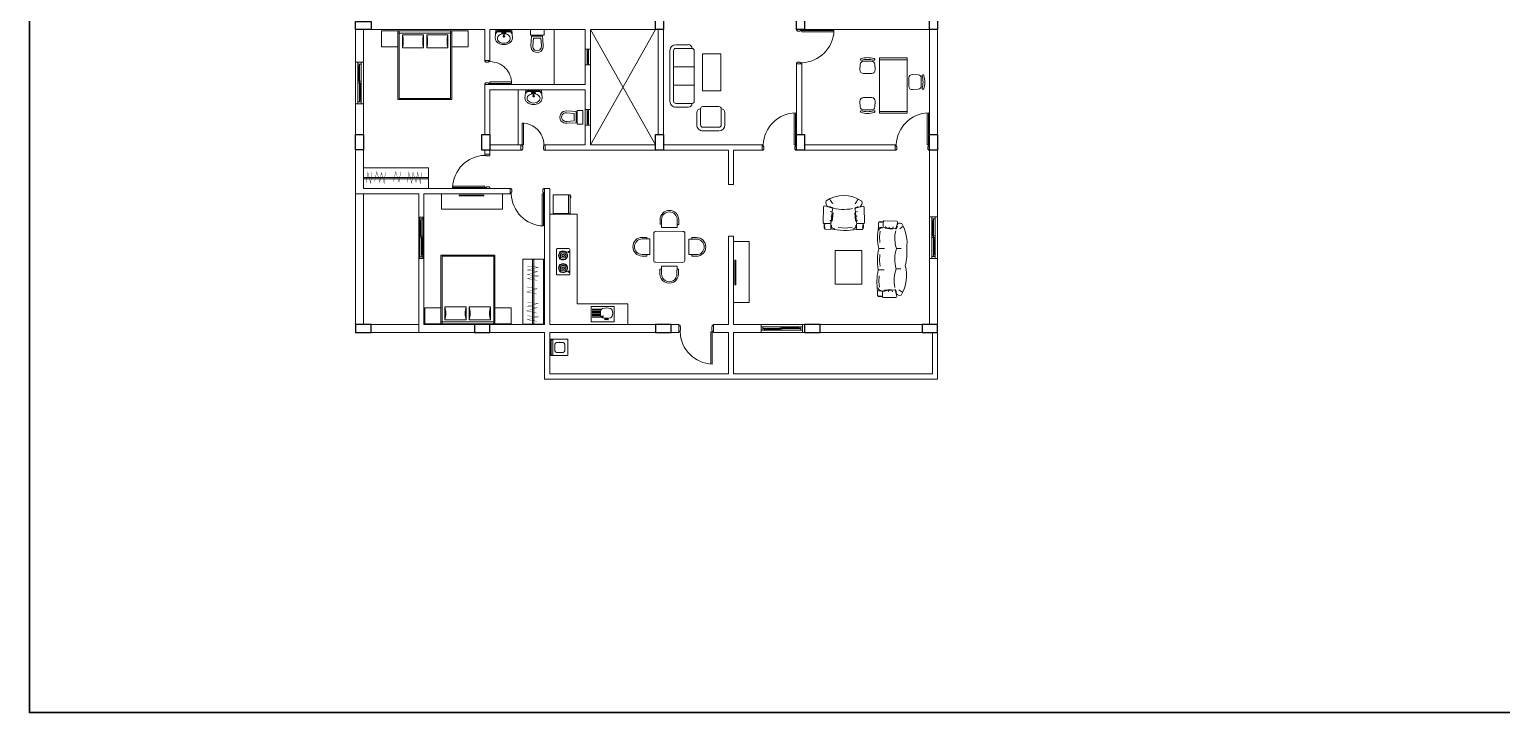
# Model space of a CAD drawing. Header units: inches. Extents: x 1 to 89, y 1 to 111.
# Drawn here: x 1.21 to 43.91, y 1.47 to 21.29 of the extents above; entities that cross this region are included whole.
import ezdxf

# ---------------------------------------------------------------- set-up
doc = ezdxf.new("R2010")
doc.units = ezdxf.units.IN
doc.header["$MEASUREMENT"] = 0
for name, color, linetype, lineweight in [('col', 250, 'Continuous', 25), ('elev 1', 252, 'Continuous', 9), ('forms', 251, 'Continuous', 20), ('FUR', 250, 'Continuous', 9), ('ROAD', 8, 'Continuous', 30), ('walls', 250, 'Continuous', 18)]:
    doc.layers.add(name, color=color, linetype=linetype, lineweight=lineweight)

msp = doc.modelspace()

# ---------------------------------------------------------------- linework, layer by layer
at = {"layer": 'col'}
for points in [[(10.667, 21.518), (11.117, 21.518), (11.117, 21.288), (10.667, 21.288)], [(19.597, 21.738), (19.597, 21.288), (19.367, 21.288), (19.367, 21.738)], [(23.689, 21.738), (23.689, 21.288), (23.459, 21.288), (23.459, 21.738)], [(27.547, 21.738), (27.547, 21.288), (27.317, 21.288), (27.317, 21.738)], [(10.897, 18.243), (10.897, 17.793), (10.667, 17.793), (10.667, 18.243)], [(14.563, 18.238), (14.563, 17.788), (14.333, 17.788), (14.333, 18.238)], [(19.597, 18.238), (19.597, 17.788), (19.367, 17.788), (19.367, 18.238)], [(23.689, 18.238), (23.689, 17.788), (23.459, 17.788), (23.459, 18.238)], [(27.547, 18.238), (27.547, 17.788), (27.317, 17.788), (27.317, 18.238)], [(10.667, 12.493), (11.117, 12.493), (11.117, 12.723), (10.667, 12.723)], [(14.113, 12.493), (14.563, 12.493), (14.563, 12.723), (14.113, 12.723)], [(19.367, 12.493), (19.817, 12.493), (19.817, 12.723), (19.367, 12.723)], [(23.689, 12.493), (24.139, 12.493), (24.139, 12.723), (23.689, 12.723)], [(27.097, 12.493), (27.547, 12.493), (27.547, 12.723), (27.097, 12.723)]]:
    msp.add_lwpolyline(points, close=True, dxfattribs=at)
at = {"layer": 'elev 1'}
for p, q in [((17.326, 20.713), (17.326, 20.263)), ((17.477, 20.713), (17.477, 20.263)), ((10.667, 20.333), (10.667, 19.133)), ((10.897, 20.333), (10.897, 19.133)), ((17.326, 18.963), (17.326, 18.513)), ((17.477, 18.963), (17.477, 18.513)), ((12.497, 15.843), (12.497, 14.643)), ((12.647, 14.643), (12.647, 15.843)), ((27.317, 15.843), (27.317, 14.643)), ((27.547, 14.643), (27.547, 15.843)), ((22.432, 12.723), (23.632, 12.723)), ((22.432, 12.493), (23.632, 12.493))]:
    msp.add_line(p, q, dxfattribs=at)
at = {"layer": 'forms'}
for p, q in [((19.367, 21.288), (17.477, 17.938)), ((19.367, 17.938), (17.477, 21.288))]:
    msp.add_line(p, q, dxfattribs=at)
at = {"layer": 'FUR'}
for p, q in [((11.423, 21.248), (11.894, 21.248)), ((11.423, 20.781), (11.423, 21.248)), ((11.894, 21.248), (11.894, 19.25)), ((13.458, 21.248), (11.894, 21.248)), ((11.894, 21.248), (11.894, 20.781)), ((13.458, 21.183), (11.894, 21.183)), ((11.928, 21.248), (11.928, 19.283)), ((12.023, 20.756), (12.023, 21.132)), ((12.023, 21.132), (12.641, 21.132)), ((12.641, 21.132), (12.641, 20.756)), ((12.729, 20.756), (12.729, 21.132)), ((12.729, 21.132), (13.347, 21.132)), ((13.347, 21.132), (13.347, 20.756)), ((13.424, 19.283), (13.424, 21.248)), ((13.458, 19.25), (13.458, 21.248)), ((13.458, 21.248), (13.458, 20.781)), ((13.458, 21.248), (13.929, 21.248)), ((13.458, 20.781), (13.458, 21.248)), ((13.929, 21.248), (13.929, 20.781)), ((15.738, 21.123), (15.738, 21.288)), ((15.738, 21.288), (16.138, 21.288)), ((16.138, 21.123), (15.738, 21.123)), ((15.773, 21.09), (15.753, 20.819)), ((16.093, 21.09), (15.773, 21.09)), ((15.823, 21.037), (15.806, 20.814)), ((16.043, 21.037), (15.823, 21.037)), ((16.056, 20.825), (16.043, 21.037)), ((16.109, 20.832), (16.093, 21.09)), ((16.138, 21.288), (16.138, 21.123)), ((16.427, 19.688), (16.427, 21.288)), ((23.609, 21.288), (23.459, 21.288)), ((23.459, 21.288), (23.459, 21.254)), ((23.459, 21.254), (23.475, 21.254)), ((23.475, 21.254), (23.475, 21.24)), ((23.475, 21.24), (23.561, 21.24)), ((23.561, 21.24), (23.561, 21.254)), ((23.561, 21.254), (23.609, 21.254)), ((23.609, 21.254), (23.609, 21.288)), ((23.609, 21.216), (24.541, 21.216)), ((11.894, 20.781), (11.423, 20.781)), ((12.641, 20.756), (12.023, 20.756)), ((13.347, 20.756), (12.729, 20.756)), ((13.929, 20.781), (13.458, 20.781)), ((17.381, 20.713), (17.422, 20.713)), ((17.381, 20.263), (17.381, 20.713)), ((17.401, 20.307), (17.401, 20.669)), ((17.422, 20.263), (17.422, 20.713)), ((19.784, 20.672), (19.784, 19.205)), ((19.891, 20.672), (19.891, 19.205)), ((20.317, 20.845), (19.957, 20.845)), ((20.424, 20.739), (19.957, 20.739)), ((20.491, 19.205), (20.491, 20.672)), ((21.262, 20.576), (20.729, 20.576)), ((20.729, 20.576), (20.729, 19.509)), ((21.262, 19.509), (21.262, 20.576)), ((10.732, 20.333), (10.732, 20.233)), ((10.732, 20.333), (10.832, 20.333)), ((10.732, 20.283), (10.732, 20.333)), ((10.832, 20.333), (10.732, 20.333)), ((10.732, 19.733), (10.732, 20.283)), ((10.832, 20.283), (10.732, 20.283)), ((10.832, 20.283), (10.732, 20.283)), ((10.832, 20.283), (10.732, 20.283)), ((10.782, 20.233), (10.732, 20.233)), ((10.747, 20.233), (10.747, 19.783)), ((10.757, 20.233), (10.757, 19.783)), ((10.767, 20.233), (10.767, 19.783)), ((10.782, 20.233), (10.782, 20.283)), ((10.782, 19.783), (10.782, 20.233)), ((10.832, 19.733), (10.832, 20.333)), ((10.832, 20.333), (10.832, 20.283)), ((14.413, 20.388), (14.413, 20.353)), ((14.413, 20.353), (14.438, 20.353)), ((14.438, 20.353), (14.438, 20.338)), ((14.438, 20.338), (14.523, 20.338)), ((14.523, 20.353), (14.563, 20.353)), ((14.523, 20.338), (14.523, 20.353)), ((14.563, 20.388), (14.563, 20.353)), ((17.422, 20.263), (17.381, 20.263)), ((19.891, 20.205), (20.491, 20.205)), ((23.459, 20.321), (23.459, 20.288)), ((25.306, 20.276), (25.297, 20.116)), ((25.627, 20.37), (25.406, 20.37)), ((25.736, 20.116), (25.727, 20.276)), ((25.866, 18.86), (25.866, 20.46)), ((25.866, 20.46), (26.666, 20.46)), ((25.866, 20.41), (26.666, 20.41)), ((26.666, 20.46), (26.666, 18.86)), ((10.732, 19.783), (10.832, 19.783)), ((10.732, 19.733), (10.732, 19.133)), ((10.732, 19.733), (10.782, 19.733)), ((10.782, 19.183), (10.782, 19.783)), ((10.782, 19.733), (10.832, 19.733)), ((10.797, 19.233), (10.797, 19.733)), ((10.807, 19.233), (10.807, 19.733)), ((10.817, 19.233), (10.817, 19.733)), ((10.832, 19.133), (10.832, 19.783)), ((14.413, 19.723), (14.413, 19.688)), ((14.523, 19.723), (14.523, 19.738)), ((14.563, 19.763), (15.191, 19.763)), ((14.563, 19.723), (14.563, 19.688)), ((19.891, 19.672), (20.491, 19.672)), ((25.397, 20.01), (25.636, 20.01)), ((26.716, 19.641), (26.716, 19.88)), ((26.822, 19.979), (26.982, 19.971)), ((27.076, 19.871), (27.076, 19.65)), ((10.832, 19.233), (10.782, 19.233)), ((11.894, 19.25), (13.458, 19.25)), ((11.928, 19.283), (13.424, 19.283)), ((15.379, 19.538), (15.379, 17.938)), ((20.729, 19.509), (21.262, 19.509)), ((25.397, 19.31), (25.636, 19.31)), ((26.982, 19.55), (26.822, 19.541)), ((10.732, 19.183), (10.732, 19.133)), ((10.832, 19.183), (10.732, 19.183)), ((10.832, 19.183), (10.732, 19.183)), ((10.732, 19.133), (10.832, 19.133)), ((10.732, 19.133), (10.832, 19.133)), ((17.009, 18.853), (16.786, 18.869)), ((17.062, 18.902), (16.792, 18.922)), ((17.009, 18.632), (17.009, 18.853)), ((17.062, 18.582), (17.062, 18.902)), ((17.096, 18.938), (17.26, 18.938)), ((17.096, 18.538), (17.096, 18.938)), ((17.26, 18.938), (17.26, 18.538)), ((17.381, 18.963), (17.422, 18.963)), ((17.381, 18.513), (17.381, 18.963)), ((17.401, 18.557), (17.401, 18.919)), ((17.422, 18.513), (17.422, 18.963)), ((19.958, 19.139), (20.424, 19.139)), ((19.958, 19.032), (20.318, 19.032)), ((20.566, 18.878), (20.566, 18.518)), ((20.672, 18.985), (20.673, 18.518)), ((21.206, 19.052), (20.739, 19.052)), ((21.273, 18.518), (21.272, 18.985)), ((21.379, 18.518), (21.379, 18.878)), ((23.387, 17.938), (23.387, 18.87)), ((25.306, 19.045), (25.297, 19.205)), ((25.627, 18.95), (25.406, 18.95)), ((25.736, 19.205), (25.727, 19.045)), ((25.866, 18.91), (26.666, 18.91)), ((26.666, 18.86), (25.866, 18.86)), ((27.245, 17.938), (27.245, 18.87)), ((15.538, 17.938), (15.538, 18.566)), ((16.798, 18.619), (17.009, 18.632)), ((16.805, 18.567), (17.062, 18.582)), ((17.26, 18.538), (17.096, 18.538)), ((17.422, 18.513), (17.381, 18.513)), ((20.739, 18.452), (21.206, 18.452)), ((15.498, 17.938), (15.463, 17.938)), ((16.128, 17.898), (16.128, 17.938)), ((16.163, 17.938), (16.128, 17.938)), ((20.739, 18.345), (21.206, 18.345)), ((23.426, 17.89), (23.426, 17.938)), ((23.426, 17.938), (23.459, 17.938)), ((23.459, 17.938), (23.459, 17.788)), ((27.284, 17.89), (27.284, 17.938)), ((27.284, 17.938), (27.317, 17.938)), ((27.317, 17.938), (27.317, 17.788)), ((14.563, 17.634), (14.563, 17.668)), ((15.498, 17.788), (15.463, 17.788)), ((15.498, 17.898), (15.513, 17.898)), ((16.113, 17.813), (16.113, 17.898)), ((16.113, 17.898), (16.128, 17.898)), ((16.128, 17.813), (16.113, 17.813)), ((16.128, 17.788), (16.128, 17.813)), ((16.163, 17.788), (16.128, 17.788)), ((22.493, 17.788), (22.459, 17.788)), ((23.411, 17.804), (23.411, 17.89)), ((23.411, 17.89), (23.426, 17.89)), ((23.426, 17.804), (23.411, 17.804)), ((23.426, 17.788), (23.426, 17.804)), ((23.459, 17.788), (23.426, 17.788)), ((26.351, 17.788), (26.317, 17.788)), ((27.269, 17.804), (27.269, 17.89)), ((27.269, 17.89), (27.284, 17.89)), ((27.284, 17.804), (27.269, 17.804)), ((27.284, 17.788), (27.284, 17.804)), ((27.317, 17.788), (27.284, 17.788)), ((10.897, 16.988), (12.784, 16.988)), ((10.897, 16.948), (12.784, 16.948)), ((14.413, 16.74), (13.481, 16.74)), ((14.461, 16.701), (14.413, 16.701)), ((14.413, 16.701), (14.413, 16.668)), ((14.413, 16.668), (14.563, 16.668)), ((14.547, 16.716), (14.461, 16.716)), ((14.461, 16.716), (14.461, 16.701)), ((14.547, 16.701), (14.547, 16.716)), ((14.563, 16.701), (14.547, 16.701)), ((14.563, 16.668), (14.563, 16.701)), ((15.181, 16.668), (15.147, 16.668)), ((16.114, 16.668), (16.114, 16.652)), ((16.147, 16.668), (16.114, 16.668)), ((16.147, 16.518), (16.147, 16.668)), ((13.163, 16.068), (13.163, 16.518)), ((14.93, 16.068), (14.93, 16.518)), ((16.075, 16.518), (16.075, 15.586)), ((16.114, 16.652), (16.099, 16.652)), ((16.099, 16.652), (16.099, 16.566)), ((16.099, 16.566), (16.114, 16.566)), ((16.114, 16.566), (16.114, 16.518)), ((16.114, 16.518), (16.147, 16.518)), ((16.395, 16.493), (16.886, 16.493)), ((16.395, 15.948), (16.395, 16.493)), ((16.841, 16.493), (16.841, 15.948)), ((16.886, 16.493), (16.886, 15.948)), ((16.896, 16.459), (16.906, 16.459)), ((16.896, 16.412), (16.896, 16.459)), ((16.906, 16.412), (16.896, 16.412)), ((16.906, 16.459), (16.906, 16.412)), ((12.522, 15.843), (12.522, 15.743)), ((12.522, 15.843), (12.622, 15.843)), ((12.522, 15.793), (12.522, 15.843)), ((12.622, 15.843), (12.522, 15.843)), ((12.622, 15.243), (12.622, 15.843)), ((12.622, 15.843), (12.622, 15.793)), ((13.163, 16.068), (14.93, 16.068)), ((16.297, 15.929), (17.097, 15.929)), ((16.886, 15.948), (16.395, 15.948)), ((17.097, 13.323), (17.097, 15.929)), ((24.239, 16.131), (24.23, 15.69)), ((24.468, 16.115), (24.275, 16.167)), ((24.415, 16.154), (24.521, 16.11)), ((24.491, 15.989), (24.433, 16.009)), ((24.476, 15.874), (24.447, 15.869)), ((24.46, 15.693), (24.503, 16.078)), ((24.515, 15.965), (24.49, 15.729)), ((25.246, 16.149), (25.14, 16.106)), ((25.144, 15.962), (25.167, 15.725)), ((25.196, 15.689), (25.157, 16.075)), ((25.168, 15.986), (25.226, 16.004)), ((25.182, 15.87), (25.211, 15.865)), ((25.193, 16.11), (25.386, 16.16)), ((25.422, 16.124), (25.425, 15.684)), ((27.382, 15.846), (27.382, 15.746)), ((27.382, 15.846), (27.482, 15.846)), ((27.382, 15.796), (27.382, 15.846)), ((27.482, 15.846), (27.382, 15.846)), ((27.482, 15.246), (27.482, 15.846)), ((27.482, 15.846), (27.482, 15.796)), ((12.522, 15.243), (12.522, 15.793)), ((12.622, 15.793), (12.522, 15.793)), ((12.622, 15.793), (12.522, 15.793)), ((12.622, 15.793), (12.522, 15.793)), ((12.572, 15.743), (12.522, 15.743)), ((12.537, 15.743), (12.537, 15.293)), ((12.547, 15.743), (12.547, 15.293)), ((12.557, 15.743), (12.557, 15.293)), ((12.572, 15.743), (12.572, 15.793)), ((12.572, 15.293), (12.572, 15.743)), ((19.315, 14.588), (19.318, 15.375)), ((19.374, 15.431), (20.161, 15.429)), ((19.498, 15.634), (19.499, 15.769)), ((19.543, 15.633), (19.498, 15.634)), ((19.543, 15.543), (19.544, 15.768)), ((19.993, 15.542), (19.543, 15.543)), ((19.994, 15.767), (19.993, 15.542)), ((20.038, 15.632), (19.993, 15.632)), ((20.039, 15.767), (20.038, 15.632)), ((20.218, 15.373), (20.215, 14.585)), ((24.26, 15.614), (24.259, 15.598)), ((24.259, 15.598), (24.259, 15.583)), ((24.259, 15.583), (24.259, 15.572)), ((24.259, 15.572), (24.259, 15.562)), ((24.259, 15.562), (24.259, 15.553)), ((24.259, 15.553), (24.26, 15.546)), ((24.261, 15.635), (24.26, 15.614)), ((24.26, 15.546), (24.261, 15.54)), ((24.263, 15.659), (24.261, 15.635)), ((24.261, 15.54), (24.262, 15.533)), ((24.262, 15.533), (24.262, 15.528)), ((24.262, 15.528), (24.264, 15.523)), ((24.263, 15.659), (24.424, 15.658)), ((24.264, 15.523), (24.265, 15.518)), ((24.265, 15.518), (24.267, 15.514)), ((24.267, 15.514), (24.269, 15.51)), ((24.269, 15.51), (24.271, 15.506)), ((24.271, 15.506), (24.274, 15.502)), ((24.274, 15.502), (24.277, 15.499)), ((24.277, 15.499), (24.28, 15.496)), ((24.28, 15.496), (24.284, 15.493)), ((24.284, 15.493), (24.288, 15.491)), ((24.288, 15.491), (24.293, 15.489)), ((24.293, 15.489), (24.298, 15.488)), ((24.298, 15.488), (24.304, 15.488)), ((24.304, 15.488), (24.451, 15.487)), ((24.461, 15.743), (24.427, 15.739)), ((24.453, 15.501), (24.454, 15.71)), ((24.88, 15.524), (24.667, 15.539)), ((25.069, 15.547), (24.88, 15.524)), ((25.196, 15.739), (25.23, 15.734)), ((25.35, 15.482), (25.202, 15.482)), ((25.393, 15.652), (25.232, 15.653)), ((25.355, 15.482), (25.35, 15.482)), ((25.361, 15.483), (25.355, 15.482)), ((25.365, 15.485), (25.361, 15.483)), ((25.37, 15.487), (25.365, 15.485)), ((25.374, 15.489), (25.37, 15.487)), ((25.377, 15.493), (25.374, 15.489)), ((25.38, 15.496), (25.377, 15.493)), ((25.383, 15.5), (25.38, 15.496)), ((25.385, 15.503), (25.383, 15.5)), ((25.387, 15.507), (25.385, 15.503)), ((25.389, 15.512), (25.387, 15.507)), ((25.39, 15.516), (25.389, 15.512)), ((25.391, 15.522), (25.39, 15.516)), ((25.392, 15.527), (25.391, 15.522)), ((25.393, 15.533), (25.392, 15.527)), ((25.393, 15.652), (25.394, 15.628)), ((25.394, 15.54), (25.393, 15.533)), ((25.394, 15.628), (25.395, 15.608)), ((25.395, 15.547), (25.394, 15.54)), ((25.395, 15.608), (25.395, 15.591)), ((25.395, 15.591), (25.396, 15.577)), ((25.396, 15.565), (25.395, 15.555)), ((25.395, 15.555), (25.395, 15.547)), ((25.396, 15.577), (25.396, 15.565)), ((25.833, 15.671), (25.832, 15.549)), ((25.834, 15.68), (25.833, 15.675)), ((25.833, 15.675), (25.833, 15.671)), ((25.835, 15.684), (25.834, 15.68)), ((25.837, 15.687), (25.835, 15.684)), ((25.839, 15.69), (25.837, 15.687)), ((25.842, 15.693), (25.839, 15.69)), ((25.845, 15.696), (25.842, 15.693)), ((25.848, 15.698), (25.845, 15.696)), ((25.851, 15.7), (25.848, 15.698)), ((25.854, 15.701), (25.851, 15.7)), ((25.858, 15.703), (25.854, 15.701)), ((25.862, 15.704), (25.858, 15.703)), ((25.866, 15.705), (25.862, 15.704)), ((25.884, 15.438), (25.863, 15.283)), ((25.87, 15.706), (25.866, 15.705)), ((25.875, 15.706), (25.87, 15.706)), ((25.881, 15.707), (25.875, 15.706)), ((25.887, 15.707), (25.881, 15.707)), ((25.894, 15.708), (25.887, 15.707)), ((25.902, 15.708), (25.894, 15.708)), ((25.912, 15.708), (25.902, 15.708)), ((25.923, 15.707), (25.912, 15.708)), ((25.937, 15.707), (25.923, 15.707)), ((25.954, 15.706), (25.937, 15.707)), ((25.974, 15.705), (25.954, 15.706)), ((25.974, 15.705), (25.973, 15.572)), ((26.363, 15.724), (26, 15.731)), ((26.002, 15.542), (26.32, 15.506)), ((26.226, 15.496), (26.031, 15.517)), ((26.044, 15.541), (26.04, 15.569)), ((26.151, 15.529), (26.147, 15.553)), ((26.246, 15.516), (26.263, 15.564)), ((26.382, 15.579), (26.346, 15.492)), ((26.35, 15.536), (26.393, 15.695)), ((27.382, 15.246), (27.382, 15.796)), ((27.482, 15.796), (27.382, 15.796)), ((27.482, 15.796), (27.382, 15.796)), ((27.482, 15.796), (27.382, 15.796)), ((27.432, 15.746), (27.382, 15.746)), ((27.397, 15.746), (27.397, 15.296)), ((27.407, 15.746), (27.407, 15.296)), ((27.417, 15.746), (27.417, 15.296)), ((27.432, 15.746), (27.432, 15.796)), ((27.432, 15.296), (27.432, 15.746)), ((12.522, 15.293), (12.622, 15.293)), ((12.522, 15.243), (12.522, 14.643)), ((12.522, 15.243), (12.572, 15.243)), ((12.572, 14.693), (12.572, 15.293)), ((12.572, 15.243), (12.622, 15.243)), ((12.587, 14.743), (12.587, 15.243)), ((12.597, 14.743), (12.597, 15.243)), ((12.607, 14.743), (12.607, 15.243)), ((12.622, 14.643), (12.622, 15.293)), ((19.115, 15.252), (18.98, 15.253)), ((19.205, 15.207), (18.98, 15.208)), ((19.115, 15.207), (19.115, 15.252)), ((19.203, 14.757), (19.205, 15.207)), ((20.328, 14.754), (20.33, 15.204)), ((20.33, 15.204), (20.555, 15.203)), ((20.42, 15.248), (20.555, 15.248)), ((20.42, 15.203), (20.42, 15.248)), ((22.082, 15.135), (21.632, 15.135)), ((22.082, 13.368), (22.082, 15.135)), ((25.863, 15.283), (25.874, 15.107)), ((27.382, 15.296), (27.482, 15.296)), ((27.382, 15.246), (27.382, 14.646)), ((27.382, 15.246), (27.432, 15.246)), ((27.432, 14.696), (27.432, 15.296)), ((27.432, 15.246), (27.482, 15.246)), ((27.447, 14.746), (27.447, 15.246)), ((27.457, 14.746), (27.457, 15.246)), ((27.467, 14.746), (27.467, 15.246)), ((27.482, 14.646), (27.482, 15.296)), ((12.522, 14.693), (12.522, 14.643)), ((12.622, 14.693), (12.522, 14.693)), ((12.622, 14.693), (12.522, 14.693)), ((12.522, 14.643), (12.622, 14.643)), ((12.522, 14.643), (12.622, 14.643)), ((12.622, 14.743), (12.572, 14.743)), ((13.144, 14.741), (13.144, 12.743)), ((14.707, 14.741), (13.144, 14.741)), ((13.177, 14.708), (13.177, 12.743)), ((14.674, 14.708), (13.177, 14.708)), ((14.674, 12.743), (14.674, 14.708)), ((14.707, 12.743), (14.707, 14.741)), ((15.801, 12.738), (15.801, 14.625)), ((15.841, 12.738), (15.841, 14.625)), ((16.491, 14.191), (16.491, 14.901)), ((16.518, 14.929), (16.856, 14.929)), ((16.582, 14.63), (16.608, 14.657)), ((16.586, 14.626), (16.582, 14.63)), ((16.584, 14.828), (16.588, 14.832)), ((16.611, 14.802), (16.584, 14.828)), ((16.612, 14.653), (16.586, 14.626)), ((16.588, 14.832), (16.615, 14.806)), ((16.608, 14.657), (16.612, 14.653)), ((16.615, 14.806), (16.611, 14.802)), ((16.761, 14.659), (16.757, 14.655)), ((16.757, 14.655), (16.784, 14.629)), ((16.786, 14.835), (16.76, 14.808)), ((16.76, 14.808), (16.764, 14.804)), ((16.788, 14.633), (16.761, 14.659)), ((16.764, 14.804), (16.79, 14.831)), ((16.784, 14.629), (16.788, 14.633)), ((16.79, 14.831), (16.786, 14.835)), ((16.846, 14.819), (16.846, 14.849)), ((16.846, 14.849), (16.85, 14.849)), ((16.85, 14.819), (16.846, 14.819)), ((16.85, 14.849), (16.85, 14.819)), ((16.884, 14.191), (16.884, 14.901)), ((18.978, 14.758), (19.203, 14.757)), ((18.978, 14.713), (19.113, 14.712)), ((19.113, 14.712), (19.113, 14.757)), ((20.159, 14.529), (19.371, 14.531)), ((20.553, 14.753), (20.328, 14.754)), ((20.418, 14.708), (20.418, 14.753)), ((20.553, 14.708), (20.418, 14.708)), ((24.58, 13.896), (24.58, 14.87)), ((24.58, 14.87), (25.346, 14.87)), ((25.346, 14.87), (25.346, 13.896)), ((25.84, 14.931), (26.013, 14.93)), ((25.859, 14.578), (25.872, 14.754)), ((25.878, 14.423), (25.859, 14.578)), ((26.352, 14.928), (26.488, 14.927)), ((27.382, 14.696), (27.382, 14.646)), ((27.482, 14.696), (27.382, 14.696)), ((27.482, 14.696), (27.382, 14.696)), ((27.382, 14.646), (27.482, 14.646)), ((27.382, 14.646), (27.482, 14.646)), ((27.482, 14.746), (27.432, 14.746)), ((16.518, 14.163), (16.856, 14.163)), ((16.586, 14.466), (16.582, 14.462)), ((16.582, 14.462), (16.608, 14.435)), ((16.611, 14.29), (16.584, 14.264)), ((16.584, 14.264), (16.588, 14.26)), ((16.612, 14.439), (16.586, 14.466)), ((16.588, 14.26), (16.615, 14.286)), ((16.608, 14.435), (16.612, 14.439)), ((16.615, 14.286), (16.611, 14.29)), ((16.757, 14.437), (16.784, 14.463)), ((16.761, 14.433), (16.757, 14.437)), ((16.76, 14.284), (16.764, 14.288)), ((16.786, 14.257), (16.76, 14.284)), ((16.788, 14.459), (16.761, 14.433)), ((16.764, 14.288), (16.79, 14.261)), ((16.784, 14.463), (16.788, 14.459)), ((16.79, 14.261), (16.786, 14.257)), ((16.846, 14.273), (16.846, 14.243)), ((16.85, 14.273), (16.846, 14.273)), ((16.846, 14.243), (16.85, 14.243)), ((16.85, 14.243), (16.85, 14.273)), ((19.494, 14.329), (19.494, 14.194)), ((19.539, 14.328), (19.494, 14.329)), ((19.54, 14.418), (19.539, 14.193)), ((19.99, 14.417), (19.54, 14.418)), ((19.989, 14.192), (19.99, 14.417)), ((20.034, 14.327), (19.989, 14.327)), ((20.034, 14.192), (20.034, 14.327)), ((25.825, 14.313), (25.997, 14.312)), ((25.843, 13.961), (25.856, 14.136)), ((26.347, 14.34), (26.483, 14.339)), ((25.346, 13.896), (24.58, 13.896)), ((25.809, 13.573), (25.809, 13.695)), ((25.862, 13.805), (25.843, 13.961)), ((25.949, 13.538), (25.95, 13.67)), ((25.98, 13.7), (26.298, 13.732)), ((26.205, 13.743), (26.009, 13.724)), ((26.021, 13.7), (26.017, 13.672)), ((26.129, 13.712), (26.125, 13.688)), ((26.224, 13.723), (26.24, 13.675)), ((26.359, 13.658), (26.324, 13.746)), ((26.327, 13.702), (26.369, 13.543)), ((17.097, 13.323), (18.563, 13.323)), ((17.498, 12.802), (17.498, 13.25)), ((18.17, 13.25), (17.498, 13.25)), ((18.17, 12.802), (18.17, 13.25)), ((18.563, 12.723), (18.563, 13.323)), ((22.082, 13.368), (21.632, 13.368)), ((25.809, 13.568), (25.809, 13.573)), ((25.81, 13.564), (25.809, 13.568)), ((25.811, 13.56), (25.81, 13.564)), ((25.813, 13.557), (25.811, 13.56)), ((25.815, 13.553), (25.813, 13.557)), ((25.818, 13.551), (25.815, 13.553)), ((25.82, 13.548), (25.818, 13.551)), ((25.823, 13.546), (25.82, 13.548)), ((25.827, 13.544), (25.823, 13.546)), ((25.83, 13.542), (25.827, 13.544)), ((25.834, 13.541), (25.83, 13.542)), ((25.837, 13.54), (25.834, 13.541)), ((25.842, 13.539), (25.837, 13.54)), ((25.846, 13.538), (25.842, 13.539)), ((25.851, 13.537), (25.846, 13.538)), ((25.857, 13.537), (25.851, 13.537)), ((25.863, 13.536), (25.857, 13.537)), ((25.869, 13.536), (25.863, 13.536)), ((25.878, 13.535), (25.869, 13.536)), ((25.887, 13.535), (25.878, 13.535)), ((25.899, 13.535), (25.887, 13.535)), ((25.913, 13.536), (25.899, 13.535)), ((25.93, 13.536), (25.913, 13.536)), ((25.949, 13.538), (25.93, 13.536)), ((26.339, 13.514), (25.975, 13.511)), ((12.672, 12.743), (12.672, 13.21)), ((12.672, 13.21), (13.144, 13.21)), ((13.144, 12.743), (13.144, 13.21)), ((13.144, 13.21), (13.144, 12.743)), ((13.255, 12.858), (13.255, 13.235)), ((13.255, 13.235), (13.872, 13.235)), ((13.872, 12.858), (13.255, 12.858)), ((13.872, 13.235), (13.872, 12.858)), ((13.961, 12.858), (13.961, 13.235)), ((13.961, 13.235), (14.579, 13.235)), ((14.579, 12.858), (13.961, 12.858)), ((14.579, 13.235), (14.579, 12.858)), ((14.707, 12.743), (14.707, 13.21)), ((14.707, 13.21), (15.179, 13.21)), ((15.179, 13.21), (15.179, 12.743)), ((17.801, 13.172), (17.528, 13.172)), ((17.781, 13.139), (17.528, 13.139)), ((17.772, 13.106), (17.528, 13.106)), ((17.767, 13.072), (17.528, 13.072)), ((17.767, 13.039), (17.528, 13.039)), ((17.772, 13.006), (17.528, 13.006)), ((17.781, 12.973), (17.528, 12.973)), ((17.801, 12.94), (17.528, 12.94)), ((13.144, 12.743), (12.672, 12.743)), ((13.144, 12.808), (14.707, 12.808)), ((13.144, 12.743), (14.707, 12.743)), ((15.179, 12.743), (14.707, 12.743)), ((17.498, 12.802), (18.17, 12.802)), ((20.975, 12.512), (20.975, 11.58)), ((21.014, 12.656), (20.999, 12.656)), ((20.999, 12.656), (20.999, 12.56)), ((20.999, 12.56), (21.014, 12.56)), ((21.047, 12.704), (21.014, 12.704)), ((21.014, 12.704), (21.014, 12.656)), ((21.014, 12.56), (21.014, 12.512)), ((21.014, 12.512), (21.047, 12.512)), ((21.047, 12.512), (21.047, 12.704)), ((23.032, 12.658), (22.432, 12.658)), ((22.432, 12.558), (22.432, 12.658)), ((22.432, 12.658), (22.482, 12.658)), ((22.432, 12.658), (22.432, 12.558)), ((22.432, 12.558), (22.532, 12.558)), ((22.482, 12.558), (22.432, 12.558)), ((22.482, 12.658), (22.482, 12.558)), ((22.482, 12.658), (22.482, 12.558)), ((22.482, 12.658), (22.482, 12.558)), ((22.532, 12.608), (22.482, 12.608)), ((23.032, 12.558), (22.482, 12.558)), ((22.532, 12.608), (22.532, 12.558)), ((22.982, 12.608), (22.532, 12.608)), ((22.532, 12.593), (22.982, 12.593)), ((22.532, 12.583), (22.982, 12.583)), ((22.532, 12.573), (22.982, 12.573)), ((23.632, 12.658), (22.982, 12.658)), ((22.982, 12.558), (22.982, 12.658)), ((23.582, 12.608), (22.982, 12.608)), ((23.032, 12.608), (23.032, 12.658)), ((23.532, 12.643), (23.032, 12.643)), ((23.532, 12.633), (23.032, 12.633)), ((23.532, 12.623), (23.032, 12.623)), ((23.032, 12.558), (23.032, 12.608)), ((23.032, 12.558), (23.632, 12.558)), ((23.532, 12.658), (23.532, 12.608)), ((23.582, 12.658), (23.582, 12.558)), ((23.582, 12.658), (23.582, 12.558)), ((23.582, 12.558), (23.632, 12.558)), ((23.632, 12.558), (23.632, 12.658)), ((23.632, 12.558), (23.632, 12.658)), ((16.33, 11.822), (16.33, 12.296)), ((16.33, 12.296), (16.822, 12.296)), ((16.344, 11.833), (16.344, 12.285)), ((16.344, 12.285), (16.391, 12.285)), ((16.391, 12.285), (16.391, 11.833)), ((16.45, 11.958), (16.45, 12.159)), ((16.491, 12.201), (16.692, 12.201)), ((16.733, 12.159), (16.733, 11.958)), ((16.822, 12.296), (16.822, 11.822)), ((16.822, 11.822), (16.33, 11.822)), ((16.391, 11.833), (16.344, 11.833)), ((16.692, 11.917), (16.491, 11.917))]:
    msp.add_line(p, q, dxfattribs=at)
for points in [[(15.216, 21.035), (15.195, 21.263), (14.738, 21.263), (14.718, 21.035)], [(14.981, 21.162), (15.025, 21.162), (15.025, 21.179), (15.025, 21.195), (14.967, 21.195), (14.909, 21.195), (14.909, 21.179), (14.909, 21.162), (14.952, 21.162)], [(15.001, 21.086), (14.967, 21.086), (14.933, 21.086)], [(14.94, 21.187), (14.994, 21.187)], [(14.942, 21.179), (14.95, 21.179)], [(14.967, 21.056), (14.967, 21.111)], [(14.992, 21.179), (14.983, 21.179)], [(23.609, 21.254), (23.609, 21.216)], [(14.563, 20.388), (14.413, 20.388)], [(23.459, 20.321), (23.475, 20.321), (23.475, 20.336), (23.561, 20.336), (23.561, 20.321), (23.609, 20.321), (23.609, 20.288), (23.459, 20.288)], [(14.413, 19.723), (14.438, 19.723), (14.438, 19.738), (14.523, 19.738)], [(14.563, 19.688), (14.413, 19.688)], [(14.523, 19.723), (14.538, 19.723), (14.563, 19.723)], [(14.563, 19.723), (14.563, 19.763)], [(16.078, 19.297), (16.057, 19.526), (15.6, 19.526), (15.58, 19.297)], [(15.843, 19.424), (15.887, 19.424), (15.887, 19.441), (15.887, 19.457), (15.829, 19.457), (15.771, 19.457), (15.771, 19.441), (15.771, 19.424), (15.814, 19.424)], [(15.863, 19.348), (15.829, 19.348), (15.795, 19.348)], [(15.802, 19.449), (15.856, 19.449)], [(15.804, 19.441), (15.813, 19.441)], [(15.829, 19.318), (15.829, 19.374)], [(15.854, 19.441), (15.845, 19.441)], [(15.463, 17.938), (15.463, 17.788)], [(15.498, 17.898), (15.498, 17.913), (15.498, 17.938)], [(15.498, 17.938), (15.538, 17.938)], [(16.163, 17.938), (16.163, 17.788)], [(22.493, 17.788), (22.493, 17.804), (22.507, 17.804), (22.507, 17.89), (22.493, 17.89), (22.493, 17.938), (22.459, 17.938), (22.459, 17.788)], [(23.426, 17.938), (23.387, 17.938)], [(26.351, 17.788), (26.351, 17.804), (26.365, 17.804), (26.365, 17.89), (26.351, 17.89), (26.351, 17.938), (26.317, 17.938), (26.317, 17.788)], [(27.284, 17.938), (27.245, 17.938)], [(14.563, 17.634), (14.547, 17.634), (14.547, 17.62), (14.461, 17.62), (14.461, 17.634), (14.413, 17.634), (14.413, 17.668), (14.563, 17.668)], [(15.498, 17.788), (15.498, 17.813), (15.513, 17.813), (15.513, 17.898)], [(14.413, 16.701), (14.413, 16.74)], [(15.181, 16.668), (15.181, 16.652), (15.195, 16.652), (15.195, 16.566), (15.181, 16.566), (15.181, 16.518), (15.147, 16.518), (15.147, 16.668)], [(16.114, 16.518), (16.075, 16.518)], [(21.014, 12.512), (20.975, 12.512)]]:
    msp.add_lwpolyline(points, dxfattribs=at)
for points in [[(15.216, 21.035, -0.126822), (15.198, 20.967, -0.10607), (15.143, 20.903, -0.085783), (15.065, 20.863, -0.075445), (14.967, 20.848, -0.075445), (14.868, 20.863, -0.085783), (14.791, 20.903, -0.10607), (14.735, 20.967, -0.126822), (14.718, 21.035, -0.045361), (14.72, 21.061, -0.10607)], [(15.206, 21.134), (15.206, 21.139, 0.414214), (15.122, 21.222), (14.967, 21.222), (14.811, 21.222, 0.414214), (14.728, 21.139), (14.728, 21.134)], [(15.201, 21.201, 0.229741), (15.122, 21.239), (14.811, 21.239, 0.229741), (14.733, 21.201)], [(15.155, 21.026, -0.12971), (15.142, 20.976, -0.10642), (15.1, 20.93, -0.084454), (15.042, 20.901, -0.073566), (14.968, 20.89, -0.073566), (14.894, 20.901, -0.084454), (14.836, 20.93, -0.10642), (14.794, 20.976, -0.12971), (14.781, 21.026, -0.12971), (14.794, 21.076, -0.10642), (14.836, 21.123, -0.084454), (14.894, 21.152, -0.058047), (14.952, 21.162, -0.073566)], [(14.994, 21.17), (14.986, 21.17, 0.385832), (14.982, 21.167), (14.977, 21.114, -0.270314), (14.957, 21.114), (14.952, 21.167, 0.385832), (14.947, 21.17), (14.94, 21.17)], [(14.981, 21.162, -0.060302), (15.042, 21.152, -0.084454), (15.1, 21.123, -0.10642), (15.142, 21.076, -0.12971), (15.155, 21.026, -0.12971)], [(15.213, 21.061, -0.045361), (15.216, 21.035, -0.126822)], [(23.609, 21.254), (24.542, 21.254, -0.396451), (23.609, 20.321, -0.396451)], [(14.563, 19.723), (15.193, 19.723, 0.414214), (14.563, 20.353, -351089175974993.375)], [(16.078, 19.297, -0.126822), (16.06, 19.229, -0.10607), (16.005, 19.165, -0.085783), (15.927, 19.125, -0.075445), (15.829, 19.11, -0.075445), (15.731, 19.125, -0.085783), (15.653, 19.165, -0.10607), (15.597, 19.229, -0.126822), (15.58, 19.297, -0.045361), (15.582, 19.323, -0.10607)], [(16.068, 19.396), (16.068, 19.401, 0.414214), (15.985, 19.484), (15.829, 19.484), (15.673, 19.484, 0.414214), (15.59, 19.401), (15.59, 19.396)], [(16.063, 19.463, 0.229741), (15.985, 19.501), (15.673, 19.501, 0.229741), (15.595, 19.463)], [(16.017, 19.288, -0.12971), (16.004, 19.238, -0.10642), (15.962, 19.192, -0.084454), (15.904, 19.163, -0.073566), (15.83, 19.152, -0.073566), (15.756, 19.163, -0.084454), (15.698, 19.192, -0.10642), (15.656, 19.238, -0.12971), (15.643, 19.288, -0.12971), (15.656, 19.338, -0.10642), (15.698, 19.385, -0.084454), (15.756, 19.414, -0.058047), (15.814, 19.424, -0.073566)], [(15.856, 19.433), (15.848, 19.433, 0.385832), (15.844, 19.429), (15.839, 19.376, -0.270314), (15.819, 19.376), (15.814, 19.429, 0.385832), (15.81, 19.433), (15.802, 19.433)], [(15.843, 19.424, -0.060302), (15.904, 19.414, -0.084454), (15.962, 19.385, -0.10642), (16.004, 19.338, -0.12971), (16.017, 19.288, -0.12971)], [(16.076, 19.323, -0.045361), (16.078, 19.297, -0.126822)], [(23.426, 17.938), (23.426, 18.87, 0.396451), (22.493, 17.938, 0.396451)], [(27.284, 17.938), (27.284, 18.87, 0.396451), (26.351, 17.938, 0.396451)], [(15.498, 17.938), (15.498, 18.568, -0.414214), (16.128, 17.938, 351089175974993.375)], [(14.413, 16.701), (13.48, 16.701, -0.396451), (14.413, 17.634, -0.396451)], [(16.114, 16.518), (16.114, 15.585, -0.396451), (15.181, 16.518, -0.396451)], [(21.014, 12.512), (21.014, 11.579, -0.396451), (20.081, 12.512, -0.396451)]]:
    msp.add_lwpolyline(points, format="xyb", dxfattribs=at)
for points in [[(17.422, 20.669), (17.422, 20.713), (17.381, 20.713), (17.381, 20.669)], [(17.422, 20.263), (17.422, 20.307), (17.381, 20.307), (17.381, 20.263)], [(17.422, 18.919), (17.422, 18.963), (17.381, 18.963), (17.381, 18.919)], [(17.422, 18.513), (17.422, 18.557), (17.381, 18.557), (17.381, 18.513)], [(10.897, 16.668), (10.897, 17.268), (12.784, 17.268), (12.784, 16.668)], [(14.384, 16.478), (13.671, 16.478), (13.671, 16.457), (14.384, 16.457)], [(16.121, 12.738), (15.521, 12.738), (15.521, 14.625), (16.121, 14.625)], [(21.671, 14.59), (21.671, 13.876), (21.693, 13.876), (21.693, 14.59)], [(20.047, 12.512), (20.047, 12.704), (20.081, 12.704), (20.081, 12.656), (20.095, 12.656), (20.095, 12.56), (20.081, 12.56), (20.081, 12.512)]]:
    msp.add_lwpolyline(points, close=True, dxfattribs=at)
at = {"layer": 'FUR', "const_width": 0.01}
for points in [[(10.973, 16.85), (10.976, 16.85), (11.023, 17.136), (11.104, 16.826), (11.139, 17.144)], [(11.217, 16.869), (11.279, 17.16), (11.372, 16.85)], [(11.364, 16.85), (11.368, 16.85), (11.415, 17.136), (11.496, 16.826), (11.531, 17.144)], [(11.767, 16.869), (11.829, 17.16), (11.923, 16.85)], [(11.923, 16.85), (11.977, 17.164)], [(12.163, 16.85), (12.167, 16.85), (12.213, 17.136), (12.295, 16.826), (12.33, 17.144)], [(12.33, 17.144), (12.419, 16.85)], [(12.415, 16.85), (12.419, 16.85), (12.465, 17.136), (12.547, 16.826), (12.582, 17.144)], [(15.939, 14.256), (15.939, 14.26), (15.652, 14.307), (15.962, 14.388), (15.645, 14.423)], [(15.939, 14.004), (15.939, 14.008), (15.652, 14.055), (15.962, 14.136), (15.645, 14.171)], [(15.645, 14.171), (15.939, 14.26)], [(15.92, 13.609), (15.629, 13.671), (15.939, 13.764)], [(15.939, 13.764), (15.625, 13.818)], [(15.939, 13.205), (15.939, 13.209), (15.652, 13.256), (15.962, 13.337), (15.645, 13.372)], [(15.92, 13.058), (15.629, 13.12), (15.939, 13.213)], [(15.939, 12.814), (15.939, 12.818), (15.652, 12.864), (15.962, 12.946), (15.645, 12.98)]]:
    msp.add_lwpolyline(points, dxfattribs=at)
at = {"layer": 'FUR'}
for centre, radius in [((14.925, 21.179), 0.0166), ((14.967, 21.086), 0.0208), ((14.967, 21.086), 0.0166), ((15.008, 21.179), 0.0166), ((15.787, 19.441), 0.0166), ((15.829, 19.348), 0.0208), ((15.829, 19.348), 0.0166), ((15.87, 19.441), 0.0166), ((16.686, 14.73), 0.119), ((16.686, 14.73), 0.0793), ((16.686, 14.73), 0.0396), ((16.686, 14.73), 0.0281), ((16.686, 14.362), 0.119), ((16.686, 14.362), 0.0793), ((16.686, 14.362), 0.0396), ((16.686, 14.362), 0.0281), ((17.834, 12.959), 0.0187), ((17.909, 12.876), 0.0112), ((17.946, 12.876), 0.00747), ((17.983, 12.876), 0.0112)]:
    msp.add_circle(centre, radius, dxfattribs=at)
for centre, radius, start, end in [((11.378, 20.944), 0.672, 343.7398, 16.2602), ((13.285, 20.944), 0.672, 163.7398, 196.2602), ((12.085, 20.944), 0.672, 343.7398, 16.2602), ((13.992, 20.944), 0.672, 163.7398, 196.2602), ((15.932, 20.798), 0.18, 173.3822, 10.9101), ((15.932, 20.798), 0.127, 172.9223, 12.3434), ((19.957, 20.672), 0.173, 90.0178, 180.0178), ((19.957, 20.672), 0.0667, 90.0178, 180.0178), ((20.317, 20.739), 0.107, 0.0178, 90.0178), ((20.424, 20.672), 0.0667, 0.0178, 90.0178), ((25.397, 20.11), 0.1, 176.8202, 270), ((25.33, 20.417), 0.025, 107.3656, 287.3656), ((25.406, 20.27), 0.1, 90, 176.8202), ((25.516, 19.82), 0.65, 72.6344, 107.3656), ((25.516, 19.82), 0.6, 72.6344, 107.3656), ((25.627, 20.27), 0.1, 3.1798, 90), ((25.636, 20.11), 0.1, 270, 3.1798), ((25.703, 20.417), 0.025, 252.6344, 72.6344), ((26.816, 19.88), 0.1, 86.8202, 180), ((26.976, 19.871), 0.1, 0, 86.8202), ((26.976, 19.65), 0.1, 273.1798, 0), ((27.123, 19.947), 0.025, 17.3656, 197.3656), ((26.526, 19.76), 0.6, 342.6344, 17.3656), ((26.526, 19.76), 0.65, 342.6344, 17.3656), ((25.397, 19.21), 0.1, 90, 183.1798), ((25.636, 19.21), 0.1, 356.8202, 90), ((26.816, 19.641), 0.1, 180, 273.1798), ((27.123, 19.574), 0.025, 162.6344, 342.6344), ((16.771, 18.743), 0.18, 83.3822, 280.9101), ((16.771, 18.743), 0.127, 82.9223, 282.3434), ((19.958, 19.205), 0.173, 180.0178, 270.0178), ((19.958, 19.205), 0.0667, 180.0178, 270.0178), ((20.318, 19.139), 0.107, 270.0178, 0.0178), ((20.424, 19.205), 0.0667, 270.0178, 0.0178), ((20.672, 18.878), 0.107, 90.0178, 180.0178), ((20.739, 18.985), 0.0667, 90.0178, 180.0178), ((21.206, 18.985), 0.0667, 0.0178, 90.0178), ((21.272, 18.878), 0.107, 0.0178, 90.0178), ((25.33, 18.904), 0.025, 72.6344, 252.6344), ((25.406, 19.05), 0.1, 183.1798, 270), ((25.516, 19.5), 0.65, 252.6344, 287.3656), ((25.516, 19.5), 0.6, 252.6344, 287.3656), ((25.627, 19.05), 0.1, 270, 356.8202), ((25.703, 18.904), 0.025, 287.3656, 107.3656), ((20.739, 18.518), 0.173, 180.0178, 270.0178), ((20.739, 18.518), 0.0667, 180.0178, 270.0178), ((21.206, 18.518), 0.173, 270.0178, 0.0178), ((21.206, 18.518), 0.0667, 270.0178, 0.0178), ((24.453, 16.262), 0.146, 160.7629, 236.4233), ((24.827, 15.573), 0.897, 54.5652, 124.7849), ((24.876, 16.569), 0.496, 204.8189, 222.3817), ((24.79, 16.569), 0.496, 316.9684, 334.5311), ((25.21, 16.257), 0.146, 302.9267, 18.5871), ((19.769, 15.768), 0.27, 359.8251, 179.8251), ((19.769, 15.768), 0.225, 359.8251, 179.8251), ((24.275, 16.131), 0.036, 89.675, 179.675), ((24.823, 17.264), 1.2, 252.1946, 282.208), ((24.467, 16.079), 0.036, 359.675, 89.675), ((25.193, 16.074), 0.036, 89.675, 179.675), ((25.386, 16.124), 0.036, 359.675, 89.675), ((19.374, 15.375), 0.0562, 89.8251, 179.8251), ((20.161, 15.373), 0.0562, 359.8251, 89.8251), ((24.26, 15.688), 0.0297, 175.5646, 275.1866), ((24.388, 15.589), 0.118, 162.6075, 208.7876), ((24.424, 15.694), 0.036, 269.675, 359.675), ((24.005, 15.572), 0.454, 349.2261, 12.2433), ((24.875, 17.396), 1.941, 257.4342, 279.6943), ((24.555, 15.586), 0.0806, 160.5974, 277.4598), ((25.099, 15.583), 0.0806, 261.8903, 18.7526), ((25.649, 15.562), 0.454, 167.1067, 190.124), ((25.232, 15.689), 0.036, 179.675, 269.675), ((25.266, 15.584), 0.118, 330.5625, 16.7426), ((25.396, 15.682), 0.0297, 264.1634, 3.7854), ((27.407, 15.261), 1.601, 169.6558, 191.9159), ((25.902, 15.917), 0.375, 259.2261, 282.2433), ((25.914, 15.463), 0.0665, 70.5974, 187.4598), ((25.916, 15.601), 0.097, 72.6075, 118.7876), ((25.998, 15.707), 0.0245, 85.5646, 185.1866), ((26.002, 15.572), 0.0297, 179.675, 269.675), ((27.298, 15.22), 0.99, 167.142, 197.1554), ((26.32, 15.536), 0.0297, 269.675, 359.675), ((26.363, 15.695), 0.0297, 359.675, 89.675), ((26.471, 15.548), 0.12, 70.7629, 146.4233), ((26.725, 15.199), 0.41, 114.8189, 132.3817), ((25.463, 15.079), 1.199, 352.6717, 29.0482), ((18.979, 14.983), 0.27, 89.8251, 269.8251), ((18.979, 14.983), 0.225, 89.8251, 269.8251), ((20.554, 14.978), 0.27, 269.8251, 89.8251), ((20.554, 14.978), 0.225, 269.8251, 89.8251), ((16.518, 14.901), 0.0273, 90, 180), ((16.686, 14.73), 0.13, 30.0671, 27.5204), ((16.837, 14.834), 0.0104, 149.2024, 180), ((16.837, 14.834), 0.0104, 180, 210.7976), ((16.842, 14.831), 0.0165, 124.796, 149.2024), ((16.842, 14.837), 0.0165, 210.7976, 235.204), ((16.846, 14.826), 0.0224, 106.0581, 124.796), ((16.846, 14.842), 0.0224, 235.204, 253.9419), ((16.848, 14.834), 0.0106, 99.9102, 260.0898), ((16.848, 14.818), 0.0305, 90, 106.0581), ((16.848, 14.85), 0.0305, 253.9419, 270), ((16.848, 14.818), 0.0305, 73.9419, 90), ((16.848, 14.85), 0.0305, 270, 286.0581), ((16.848, 14.834), 0.0106, 279.7177, 80.2823), ((16.856, 14.901), 0.0273, 0, 90), ((16.85, 14.826), 0.0224, 55.204, 73.9419), ((16.85, 14.842), 0.0224, 286.0581, 304.796), ((16.853, 14.831), 0.0165, 30.7976, 55.204), ((16.853, 14.837), 0.0165, 304.796, 329.2024), ((16.859, 14.834), 0.0104, 0, 30.7976), ((16.859, 14.834), 0.0104, 329.2024, 360), ((19.371, 14.588), 0.0562, 179.8251, 269.8251), ((20.159, 14.585), 0.0562, 269.8251, 359.8251), ((27.403, 14.582), 1.601, 167.4342, 189.6943), ((27.295, 14.625), 0.99, 162.1946, 196.7513), ((25.461, 14.787), 1.199, 343.1963, 6.6784), ((16.518, 14.191), 0.0273, 180, 270), ((16.686, 14.362), 0.13, 332.4796, 329.9329), ((16.837, 14.258), 0.0104, 149.2024, 180), ((16.837, 14.258), 0.0104, 180, 210.7976), ((16.842, 14.255), 0.0165, 124.796, 149.2024), ((16.842, 14.261), 0.0165, 210.7976, 235.204), ((16.846, 14.25), 0.0224, 106.0581, 124.796), ((16.846, 14.266), 0.0224, 235.204, 253.9419), ((16.848, 14.258), 0.0106, 99.9102, 260.0898), ((16.848, 14.242), 0.0305, 90, 106.0581), ((16.848, 14.274), 0.0305, 253.9419, 270), ((16.848, 14.242), 0.0305, 73.9419, 90), ((16.848, 14.274), 0.0305, 270, 286.0581), ((16.848, 14.258), 0.0106, 279.7177, 80.2823), ((16.85, 14.25), 0.0224, 55.204, 73.9419), ((16.85, 14.266), 0.0224, 286.0581, 304.796), ((16.856, 14.191), 0.0273, 270, 0), ((16.853, 14.255), 0.0165, 30.7976, 55.204), ((16.853, 14.261), 0.0165, 304.796, 329.2024), ((16.859, 14.258), 0.0104, 0, 30.7976), ((16.859, 14.258), 0.0104, 329.2024, 360), ((19.764, 14.193), 0.27, 179.8251, 359.8251), ((19.764, 14.193), 0.225, 179.8251, 359.8251), ((27.388, 13.965), 1.601, 167.4342, 189.6943), ((27.279, 14.007), 0.99, 160.3771, 192.208), ((25.544, 14.149), 1.104, 328.6801, 15.2994), ((25.875, 13.326), 0.375, 77.1067, 100.124), ((25.892, 13.78), 0.0665, 171.8903, 288.7526), ((25.98, 13.67), 0.0297, 89.675, 179.675), ((26.298, 13.703), 0.0297, 359.675, 89.675), ((26.706, 14.035), 0.41, 226.9684, 244.5311), ((25.893, 13.642), 0.097, 240.5625, 286.7426), ((25.974, 13.535), 0.0245, 174.1634, 273.7854), ((26.339, 13.543), 0.0297, 269.675, 359.675), ((26.449, 13.689), 0.12, 212.9267, 288.5871), ((12.61, 13.047), 0.672, 343.7398, 16.2602), ((14.517, 13.047), 0.672, 163.7398, 196.2602), ((13.316, 13.047), 0.672, 343.7398, 16.2602), ((15.224, 13.047), 0.672, 163.7398, 196.2602), ((18.021, 13.056), 0.254, 159.8705, 200.1295), ((17.852, 13.118), 0.0747, 105.8118, 159.8705), ((17.852, 13.118), 0.0747, 105.8118, 159.8705), ((17.852, 12.994), 0.0747, 200.1295, 254.1882), ((17.852, 12.994), 0.0747, 200.1295, 254.1882), ((17.946, 12.787), 0.418, 74.1882, 105.8118), ((17.946, 13.325), 0.418, 254.1882, 285.8118), ((18.04, 13.118), 0.0747, 20.1295, 74.1882), ((18.04, 13.118), 0.0747, 20.1295, 74.1882), ((18.04, 12.994), 0.0747, 285.8118, 339.8705), ((18.04, 12.994), 0.0747, 285.8118, 339.8705), ((17.871, 13.056), 0.254, 339.8705, 20.1295), ((16.491, 12.159), 0.0412, 90, 180), ((16.491, 11.958), 0.0412, 180, 270), ((16.692, 12.159), 0.0412, 0, 90), ((16.692, 11.958), 0.0412, 270, 0)]:
    msp.add_arc(centre, radius, start, end, dxfattribs=at)
at = {"layer": 'ROAD'}
msp.add_lwpolyline([(88.548, 111.373), (1.207, 111.373), (1.207, 1.466), (88.548, 1.466)], close=True, dxfattribs=at)
at = {"layer": 'walls'}
for p, q in [((27.547, 27.358), (27.547, 15.846)), ((23.459, 21.288), (23.459, 26.321)), ((19.597, 23.263), (19.597, 17.938)), ((10.667, 21.518), (10.667, 20.333)), ((10.667, 21.288), (10.667, 21.288)), ((10.897, 21.288), (10.897, 20.333)), ((14.413, 21.288), (10.897, 21.288)), ((14.413, 20.388), (14.413, 21.288)), ((14.563, 21.288), (14.563, 20.388)), ((17.327, 21.288), (14.563, 21.288)), ((17.327, 20.713), (17.327, 21.288)), ((17.477, 20.713), (17.477, 21.288)), ((19.447, 21.288), (17.477, 21.288)), ((19.447, 21.288), (19.447, 18.238)), ((23.459, 21.288), (27.317, 21.288)), ((27.317, 21.288), (27.317, 15.846)), ((17.327, 20.713), (17.477, 20.713)), ((10.897, 20.333), (10.667, 20.333)), ((14.413, 20.388), (14.563, 20.388)), ((17.327, 19.688), (17.327, 20.263)), ((17.327, 20.263), (17.477, 20.263)), ((17.477, 18.963), (17.477, 20.263)), ((23.459, 17.788), (23.459, 20.288)), ((23.459, 20.288), (23.609, 20.288)), ((23.609, 20.288), (23.609, 18.238)), ((14.413, 18.238), (14.413, 19.688)), ((14.413, 19.688), (17.327, 19.688)), ((17.327, 19.538), (14.547, 19.538)), ((14.563, 19.538), (14.563, 17.938)), ((17.327, 18.963), (17.327, 19.538)), ((10.667, 19.133), (10.667, 16.518)), ((10.897, 19.133), (10.667, 19.133)), ((10.897, 19.133), (10.897, 16.668)), ((17.327, 18.963), (17.477, 18.963)), ((17.327, 17.938), (17.327, 18.513)), ((17.327, 18.513), (17.477, 18.513)), ((17.477, 17.938), (17.477, 18.513)), ((14.563, 17.938), (15.463, 17.938)), ((15.463, 17.938), (15.463, 17.788)), ((16.163, 17.938), (16.163, 17.788)), ((16.163, 17.938), (17.327, 17.938)), ((17.477, 17.938), (19.367, 17.938)), ((19.597, 17.938), (22.459, 17.938)), ((22.459, 17.788), (22.459, 17.938)), ((23.689, 17.938), (26.317, 17.938)), ((26.317, 17.788), (26.317, 17.938)), ((14.413, 17.788), (15.463, 17.788)), ((14.413, 17.668), (14.413, 17.788)), ((14.563, 17.668), (14.413, 17.668)), ((14.563, 17.788), (14.563, 17.668)), ((16.163, 17.788), (21.482, 17.788)), ((21.482, 16.788), (21.482, 17.788)), ((21.632, 16.788), (21.632, 17.788)), ((21.632, 17.788), (22.459, 17.788)), ((23.459, 17.788), (26.317, 17.788)), ((15.147, 16.668), (10.897, 16.668)), ((15.147, 16.668), (15.147, 16.518)), ((16.147, 16.668), (16.147, 12.723)), ((16.297, 16.668), (16.147, 16.668)), ((16.297, 16.668), (16.297, 12.723)), ((21.482, 16.788), (21.632, 16.788)), ((10.667, 16.518), (12.497, 16.518)), ((10.667, 16.518), (10.667, 12.493)), ((10.897, 16.518), (10.897, 12.723)), ((12.497, 15.843), (12.497, 16.518)), ((12.647, 15.843), (12.647, 16.518)), ((12.647, 16.518), (15.147, 16.518)), ((12.647, 15.843), (12.497, 15.843)), ((27.317, 15.846), (27.547, 15.846)), ((21.482, 12.723), (21.482, 15.288)), ((21.482, 15.288), (21.632, 15.288)), ((21.632, 12.723), (21.632, 15.288)), ((12.497, 12.493), (12.497, 14.643)), ((12.647, 14.643), (12.497, 14.643)), ((12.647, 12.723), (12.647, 14.643)), ((27.317, 14.646), (27.317, 12.723)), ((27.317, 14.646), (27.547, 14.646)), ((27.547, 14.646), (27.547, 12.493)), ((12.497, 12.493), (10.667, 12.493)), ((12.497, 12.723), (10.897, 12.723)), ((16.147, 12.493), (12.497, 12.493)), ((16.147, 12.723), (12.647, 12.723)), ((16.147, 12.493), (16.147, 11.143)), ((19.367, 12.723), (16.297, 12.723)), ((19.367, 12.493), (16.297, 12.493)), ((16.297, 12.493), (16.297, 11.293)), ((20.047, 12.723), (19.817, 12.723)), ((20.047, 12.493), (19.817, 12.493)), ((20.047, 12.723), (20.047, 12.493)), ((21.482, 12.723), (21.047, 12.723)), ((21.047, 12.723), (21.047, 12.493)), ((21.482, 12.493), (21.047, 12.493)), ((21.482, 11.293), (21.482, 12.493)), ((22.432, 12.723), (21.632, 12.723)), ((22.432, 12.493), (21.632, 12.493)), ((21.632, 11.293), (21.632, 12.493)), ((22.432, 12.493), (22.432, 12.723)), ((27.317, 12.723), (23.632, 12.723)), ((23.632, 12.493), (23.632, 12.723)), ((27.397, 12.493), (23.632, 12.493)), ((27.397, 11.293), (27.397, 12.493)), ((27.547, 11.143), (27.547, 12.493)), ((16.147, 11.143), (27.547, 11.143)), ((16.297, 11.293), (21.482, 11.293)), ((21.632, 11.293), (27.397, 11.293))]:
    msp.add_line(p, q, dxfattribs=at)

doc.saveas('drawing.dxf')
